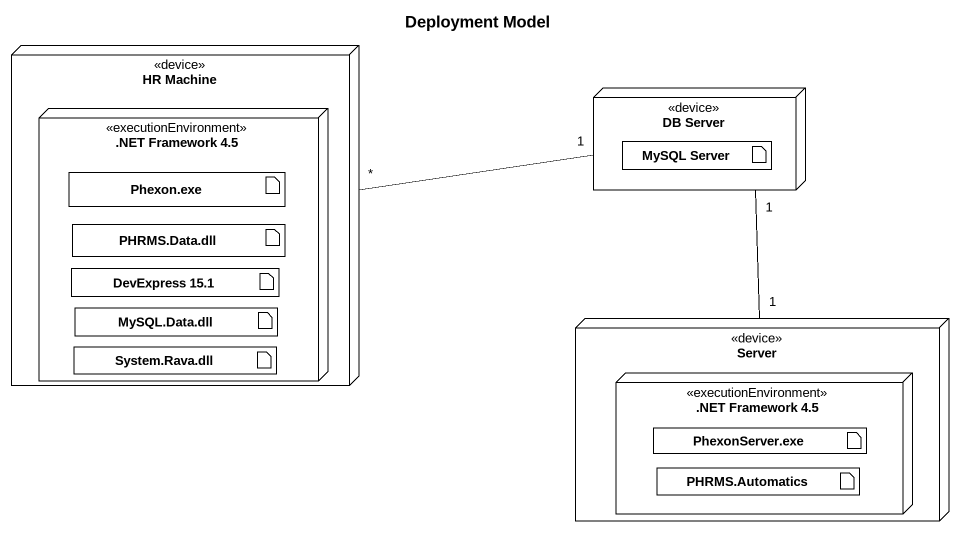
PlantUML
@startuml
title Deployment Model
node "HR Machine" as HR_Machine <<device>> {
  node ".NET Framework 4.5" as NET_Framework_4_5 <<executionEnvironment>> {
    artifact "Phexon.exe" as Phexon_exe
    artifact "PHRMS.Data.dll" as PHRMS_Data_dll
    artifact "DevExpress 15.1" as DevExpress_15_1
    artifact "MySQL.Data.dll" as MySQL_Data_dll
    artifact "System.Rava.dll" as System_Rava_dll
  }
}
node "DB Server" as DB_Server <<device>> {
  artifact "MySQL Server" as MySQL_Server
}
node Server <<device>> {
  node ".NET Framework 4.5" as NET_Framework_4_5_2 <<executionEnvironment>> {
    artifact "PhexonServer.exe" as PhexonServer_exe
    artifact "PHRMS.Automatics" as PHRMS_Automatics
  }
}
HR_Machine "*" -right- "1" DB_Server
DB_Server "1" -- "1" Server
@enduml
